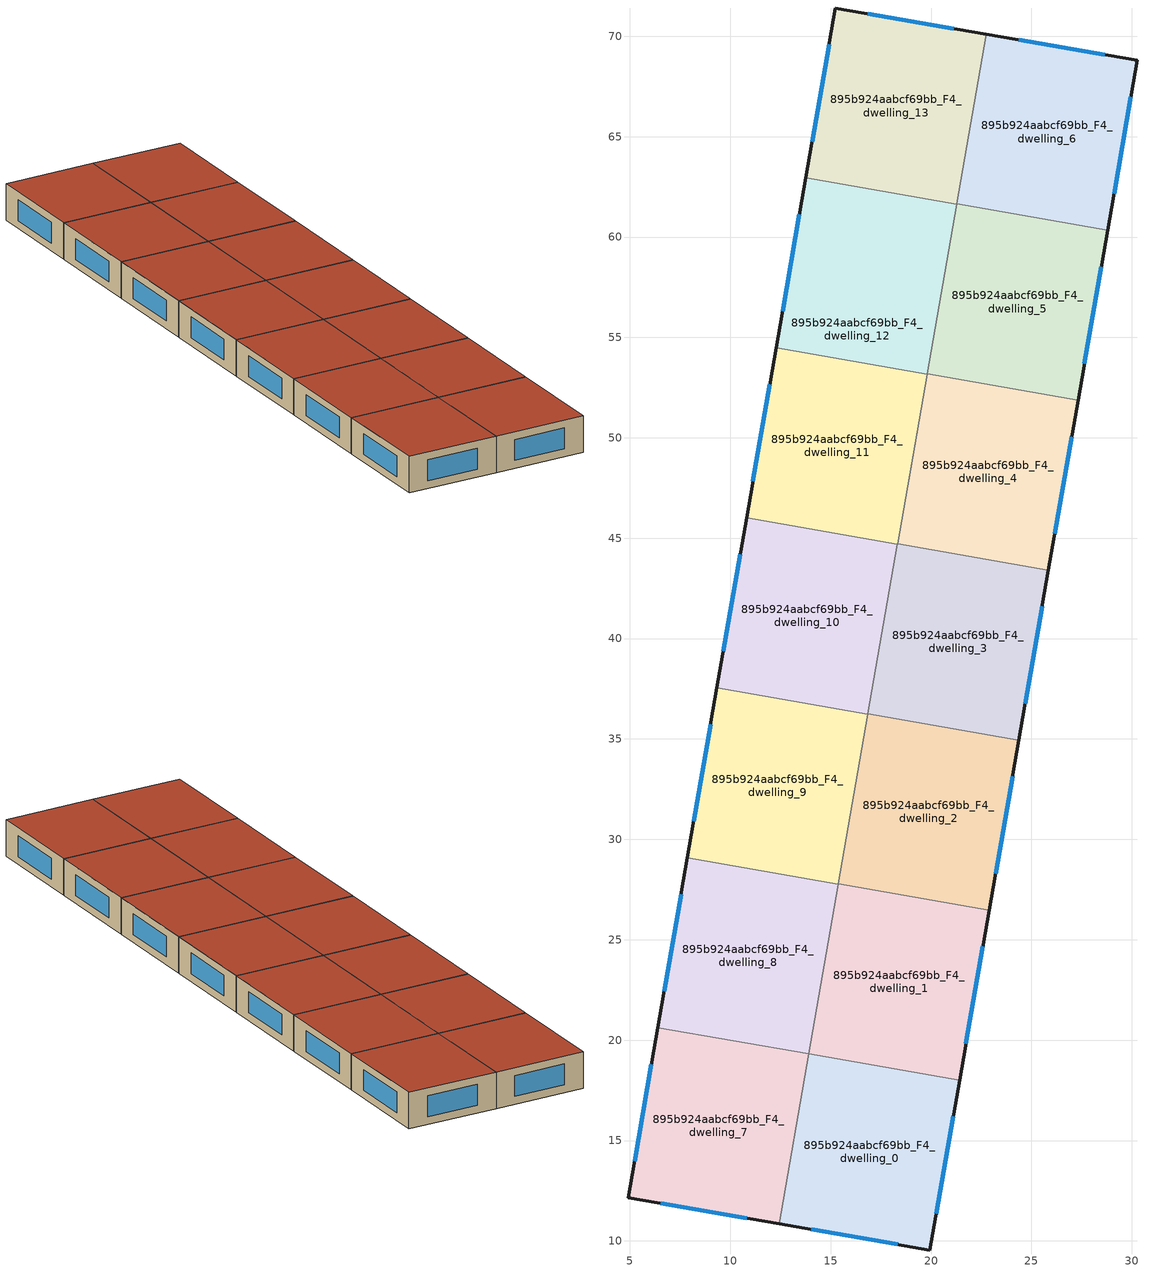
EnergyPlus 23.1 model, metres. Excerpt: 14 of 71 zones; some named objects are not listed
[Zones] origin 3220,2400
895b924aabcf69bb_F4_dwelling_0
 floor to 895b924aabcf69bb_F3_dwelling_0 (EU_floor_Construction): 21.42,18.01 19.95,9.55 12.43,10.85 13.91,19.32 z12
 wall outside (EU_wall_Construction): 12.43,10.85 19.95,9.55 21.42,18.01 z12:15
 wall to 895b924aabcf69bb_F4_dwelling_1 (EU_wall_Construction): 21.42,18.01 13.91,19.32 z12:15
 wall to 895b924aabcf69bb_F4_dwelling_7 (EU_wall_Construction): 13.91,19.31 12.43,10.85 z12:15
 wall to 895b924aabcf69bb_F4_dwelling_8 (EU_wall_Construction): 13.91,19.32 13.91,19.31 z12:15
 window (EU_Window_Construction): 20.26,11.36 21.1,16.2 / 14.04,10.57 18.34,9.83 z12.64:14.36
 roof outside (EU_roof_Construction): 19.95,9.55 21.42,18.01 13.91,19.32 12.43,10.85 z15
895b924aabcf69bb_F4_dwelling_1
 floor to 895b924aabcf69bb_F3_dwelling_1 (EU_floor_Construction): 22.9,26.48 21.42,18.01 13.91,19.32 15.38,27.79 z12
 wall outside (EU_wall_Construction): 21.42,18.01 22.9,26.48 z12:15
 wall to 895b924aabcf69bb_F4_dwelling_2 (EU_wall_Construction): 22.9,26.48 15.38,27.79 z12:15
 wall to 895b924aabcf69bb_F4_dwelling_8 (EU_wall_Construction): 15.38,27.78 13.91,19.32 z12:15
 wall to 895b924aabcf69bb_F4_dwelling_9 (EU_wall_Construction): 15.38,27.79 15.38,27.78 z12:15
 window (EU_Window_Construction): 21.74,19.83 22.58,24.67 z12.64:14.36
 roof outside (EU_roof_Construction): 21.42,18.01 22.9,26.48 15.38,27.79 13.91,19.32 z15
895b924aabcf69bb_F4_dwelling_10
 floor to 895b924aabcf69bb_F3_dwelling_10 (EU_floor_Construction): 18.33,44.71 16.85,36.24 9.34,37.55 10.81,46.01 z12
 wall outside (EU_wall_Construction): 10.81,46.01 9.34,37.55 z12:15
 wall to 895b924aabcf69bb_F4_dwelling_11 (EU_wall_Construction): 18.33,44.71 10.81,46.01 z12:15
 wall to 895b924aabcf69bb_F4_dwelling_9 (EU_wall_Construction): 9.34,37.55 16.85,36.24 z12:15
 wall to 895b924aabcf69bb_F4_dwelling_3 (EU_wall_Construction): 16.86,36.26 18.33,44.71 z12:15
 wall to 895b924aabcf69bb_F4_dwelling_2 (EU_wall_Construction): 16.85,36.24 16.86,36.26 z12:15
 window (EU_Window_Construction): 10.5,44.2 9.65,39.36 z12.64:14.36
 roof outside (EU_roof_Construction): 16.85,36.24 18.33,44.71 10.81,46.01 9.34,37.55 z15
895b924aabcf69bb_F4_dwelling_11
 floor to 895b924aabcf69bb_F3_dwelling_11 (EU_floor_Construction): 19.8,53.17 18.33,44.71 10.81,46.01 12.28,54.48 z12
 wall outside (EU_wall_Construction): 12.28,54.48 10.81,46.01 z12:15
 wall to 895b924aabcf69bb_F4_dwelling_12 (EU_wall_Construction): 19.8,53.17 12.28,54.48 z12:15
 wall to 895b924aabcf69bb_F4_dwelling_4 (EU_wall_Construction): 18.33,44.72 19.8,53.17 z12:15
 wall to 895b924aabcf69bb_F4_dwelling_3 (EU_wall_Construction): 18.33,44.71 18.33,44.72 z12:15
 window (EU_Window_Construction): 11.97,52.67 11.13,47.83 z12.64:14.36
 roof outside (EU_roof_Construction): 18.33,44.71 19.8,53.17 12.28,54.48 10.81,46.01 z15
895b924aabcf69bb_F4_dwelling_12
 floor to 895b924aabcf69bb_F3_dwelling_12 (EU_floor_Construction): 21.27,61.64 18.88,47.87 19.8,53.17 12.28,54.48 13.76,62.95 z12
 wall outside (EU_wall_Construction): 13.76,62.95 12.28,54.48 z12:15
 wall to 895b924aabcf69bb_F4_dwelling_13 (EU_wall_Construction): 21.27,61.64 13.76,62.95 z12:15
 wall to 895b924aabcf69bb_F4_dwelling_5 (EU_wall_Construction): 19.8,53.19 21.27,61.64 z12:15
 wall adiabatic (EU_wall_Construction): 19.8,53.17 18.88,47.87 19.8,53.17 z12:15
 wall to 895b924aabcf69bb_F4_dwelling_4 (EU_wall_Construction): 19.8,53.17 19.8,53.18 z12:15
 window (EU_Window_Construction): 13.44,61.13 12.6,56.29 z12.64:14.36
 roof outside (EU_roof_Construction): 18.88,47.87 21.27,61.64 13.76,62.95 12.28,54.48 19.8,53.17 z15
895b924aabcf69bb_F4_dwelling_13
 floor to 895b924aabcf69bb_F3_dwelling_13 (EU_floor_Construction): 22.75,70.11 21.27,61.64 13.76,62.95 15.23,71.41 z12
 wall outside (EU_wall_Construction): 22.75,70.11 15.23,71.41 13.76,62.95 z12:15
 wall to 895b924aabcf69bb_F4_dwelling_6 (EU_wall_Construction): 21.28,61.65 22.75,70.11 z12:15
 wall to 895b924aabcf69bb_F4_dwelling_5 (EU_wall_Construction): 21.27,61.64 21.28,61.65 z12:15
 window (EU_Window_Construction): 21.14,70.38 16.84,71.13 / 14.92,69.59 14.07,64.76 z12.64:14.36
 roof outside (EU_roof_Construction): 21.27,61.64 22.75,70.11 15.23,71.41 13.76,62.95 z15
895b924aabcf69bb_F4_dwelling_2
 floor to 895b924aabcf69bb_F3_dwelling_2 (EU_floor_Construction): 24.37,34.95 22.9,26.48 15.38,27.79 16.85,36.26 z12
 wall outside (EU_wall_Construction): 22.9,26.48 24.37,34.95 z12:15
 wall to 895b924aabcf69bb_F4_dwelling_3 (EU_wall_Construction): 24.37,34.95 16.85,36.26 z12:15
 wall to 895b924aabcf69bb_F4_dwelling_9 (EU_wall_Construction): 16.85,36.24 15.38,27.79 z12:15
 window (EU_Window_Construction): 23.21,28.29 24.05,33.13 z12.64:14.36
 roof outside (EU_roof_Construction): 22.9,26.48 24.37,34.95 16.85,36.26 15.38,27.79 z15
895b924aabcf69bb_F4_dwelling_3
 floor to 895b924aabcf69bb_F3_dwelling_3 (EU_floor_Construction): 25.85,43.41 24.37,34.95 16.85,36.26 18.33,44.72 z12
 wall outside (EU_wall_Construction): 24.37,34.95 25.85,43.41 z12:15
 wall to 895b924aabcf69bb_F4_dwelling_4 (EU_wall_Construction): 25.85,43.41 18.33,44.72 z12:15
 window (EU_Window_Construction): 24.69,36.76 25.53,41.6 z12.64:14.36
 roof outside (EU_roof_Construction): 24.37,34.95 25.85,43.41 18.33,44.72 16.85,36.26 z15
895b924aabcf69bb_F4_dwelling_4
 floor to 895b924aabcf69bb_F3_dwelling_4 (EU_floor_Construction): 27.32,51.88 25.85,43.41 18.33,44.72 19.8,53.18 z12
 wall outside (EU_wall_Construction): 25.85,43.41 27.32,51.88 z12:15
 wall to 895b924aabcf69bb_F4_dwelling_5 (EU_wall_Construction): 27.32,51.88 19.8,53.18 z12:15
 window (EU_Window_Construction): 26.16,45.22 27,50.06 z12.64:14.36
 roof outside (EU_roof_Construction): 25.85,43.41 27.32,51.88 19.8,53.18 18.33,44.72 z15
895b924aabcf69bb_F4_dwelling_5
 floor to 895b924aabcf69bb_F3_dwelling_5 (EU_floor_Construction): 28.79,60.34 27.32,51.88 19.8,53.18 21.28,61.65 z12
 wall outside (EU_wall_Construction): 27.32,51.88 28.79,60.34 z12:15
 wall to 895b924aabcf69bb_F4_dwelling_6 (EU_wall_Construction): 28.79,60.34 21.28,61.65 z12:15
 window (EU_Window_Construction): 27.64,53.69 28.48,58.53 z12.64:14.36
 roof outside (EU_roof_Construction): 27.32,51.88 28.79,60.34 21.28,61.65 19.8,53.18 z15
895b924aabcf69bb_F4_dwelling_6
 floor to 895b924aabcf69bb_F3_dwelling_6 (EU_floor_Construction): 30.27,68.8 28.79,60.34 21.28,61.65 22.75,70.11 z12
 wall outside (EU_wall_Construction): 28.79,60.34 30.27,68.8 22.75,70.11 z12:15
 window (EU_Window_Construction): 28.66,69.08 24.36,69.83 / 29.11,62.15 29.95,66.99 z12.64:14.36
 roof outside (EU_roof_Construction): 28.79,60.34 30.27,68.8 22.75,70.11 21.28,61.65 z15
895b924aabcf69bb_F4_dwelling_7
 floor to 895b924aabcf69bb_F3_dwelling_7 (EU_floor_Construction): 13.91,19.31 12.43,10.85 4.91,12.15 6.39,20.62 z12
 wall outside (EU_wall_Construction): 6.39,20.62 4.91,12.15 12.43,10.85 z12:15
 wall to 895b924aabcf69bb_F4_dwelling_8 (EU_wall_Construction): 13.91,19.31 6.39,20.62 z12:15
 window (EU_Window_Construction): 6.53,11.87 10.82,11.13 / 6.07,18.81 5.23,13.97 z12.64:14.36
 roof outside (EU_roof_Construction): 12.43,10.85 13.91,19.31 6.39,20.62 4.91,12.15 z15
895b924aabcf69bb_F4_dwelling_8
 floor to 895b924aabcf69bb_F3_dwelling_8 (EU_floor_Construction): 15.38,27.78 13.91,19.31 6.39,20.62 7.86,29.08 z12
 wall outside (EU_wall_Construction): 7.86,29.08 6.39,20.62 z12:15
 wall to 895b924aabcf69bb_F4_dwelling_9 (EU_wall_Construction): 15.38,27.78 7.86,29.08 z12:15
 window (EU_Window_Construction): 7.55,27.27 6.7,22.43 z12.64:14.36
 roof outside (EU_roof_Construction): 13.91,19.31 15.38,27.78 7.86,29.08 6.39,20.62 z15
895b924aabcf69bb_F4_dwelling_9
 floor to 895b924aabcf69bb_F3_dwelling_9 (EU_floor_Construction): 16.85,36.24 15.38,27.78 7.86,29.08 9.34,37.55 z12
 wall outside (EU_wall_Construction): 9.34,37.55 7.86,29.08 z12:15
 window (EU_Window_Construction): 9.02,35.74 8.18,30.9 z12.64:14.36
 roof outside (EU_roof_Construction): 15.38,27.78 16.85,36.24 9.34,37.55 7.86,29.08 z15
[Building]
EU S2 Campaign: North Axis=0; Terrain=City; Solar Distribution=FullExterior
[Site:Location]
Yerevan-Zvartnots.Intl.AP: Latitude=40.15; Longitude=44.383; Time Zone=4; Elevation=854
[SizingPeriod:WeatherFileDays]
AnnualSizingPeriod: Begin Month=1; Begin Day of Month=1; End Month=12; End Day of Month=31; Day of Week for Start Day=Monday; Use Weather File Daylight Saving Period=No; Use Weather File Rain and Snow Indicators=No
[MATERIAL]
EU_InternalMass_Material: Roughness=MediumRough; Thickness=0.1; Conductivity=1; Density=1800; Specific Heat=900; Thermal Absorptance=0.9; Solar Absorptance=0.7; Visible Absorptance=0.7
[MATERIAL:NOMASS] Roughness=MediumRough; Thermal Absorptance=0.9; Solar Absorptance=0.7; Visible Absorptance=0.7
Name | Thermal Resistance
EU_wall_NoMass | 1.05043
EU_roof_NoMass | 1.45357
EU_floor_NoMass | 0.478065
[WINDOWMATERIAL:SIMPLEGLAZINGSYSTEM]
EU_Window_SimpleGlazing: UFactor=2.5566; Solar Heat Gain Coefficient=0.75; Visible Transmittance=0.75
[CONSTRUCTION]
EU_wall_Construction: EU_wall_NoMass
EU_roof_Construction: EU_roof_NoMass
EU_floor_Construction: EU_floor_NoMass
EU_Window_Construction: EU_Window_SimpleGlazing
EU_InternalMass_Construction: EU_InternalMass_Material
[ZONE] Type=1; Multiplier=1; Ceiling Height=autocalculate; Floor Area=autocalculate; Part of Total Floor Area=Yes
Name | Volume
895b924aabcf69bb_F4_dwelling_0 | 196.635
895b924aabcf69bb_F4_dwelling_1 | 196.659
895b924aabcf69bb_F4_dwelling_10 | 196.644
895b924aabcf69bb_F4_dwelling_11 | 196.638
895b924aabcf69bb_F4_dwelling_12; 895b924aabcf69bb_F4_dwelling_7 | 196.641
895b924aabcf69bb_F4_dwelling_13 | 196.639
895b924aabcf69bb_F4_dwelling_2 | 196.667
895b924aabcf69bb_F4_dwelling_3 | 196.672
895b924aabcf69bb_F4_dwelling_4 | 196.66
895b924aabcf69bb_F4_dwelling_5 | 196.662
895b924aabcf69bb_F4_dwelling_6 | 196.642
895b924aabcf69bb_F4_dwelling_8 | 196.657
895b924aabcf69bb_F4_dwelling_9 | 196.68
[INTERNALMASS] Construction=EU_InternalMass_Construction
Name | Zone or ZoneList | Surface Area
895b924aabcf69bb_F4_dwelling_0_EU_InternalMass | 895b924aabcf69bb_F4_dwelling_0 | 65.545
895b924aabcf69bb_F4_dwelling_1_EU_InternalMass | 895b924aabcf69bb_F4_dwelling_1 | 65.553
895b924aabcf69bb_F4_dwelling_2_EU_InternalMass | 895b924aabcf69bb_F4_dwelling_2 | 65.5558
895b924aabcf69bb_F4_dwelling_3_EU_InternalMass | 895b924aabcf69bb_F4_dwelling_3 | 65.5573
895b924aabcf69bb_F4_dwelling_4_EU_InternalMass | 895b924aabcf69bb_F4_dwelling_4 | 65.5534
895b924aabcf69bb_F4_dwelling_5_EU_InternalMass | 895b924aabcf69bb_F4_dwelling_5 | 65.5543
895b924aabcf69bb_F4_dwelling_6_EU_InternalMass | 895b924aabcf69bb_F4_dwelling_6 | 65.5473
895b924aabcf69bb_F4_dwelling_7_EU_InternalMass | 895b924aabcf69bb_F4_dwelling_7 | 65.5471
895b924aabcf69bb_F4_dwelling_8_EU_InternalMass | 895b924aabcf69bb_F4_dwelling_8 | 65.5524
895b924aabcf69bb_F4_dwelling_9_EU_InternalMass | 895b924aabcf69bb_F4_dwelling_9 | 65.5599
895b924aabcf69bb_F4_dwelling_10_EU_InternalMass | 895b924aabcf69bb_F4_dwelling_10 | 65.5479
895b924aabcf69bb_F4_dwelling_11_EU_InternalMass | 895b924aabcf69bb_F4_dwelling_11 | 65.546
895b924aabcf69bb_F4_dwelling_12_EU_InternalMass | 895b924aabcf69bb_F4_dwelling_12 | 65.5475
895b924aabcf69bb_F4_dwelling_13_EU_InternalMass | 895b924aabcf69bb_F4_dwelling_13 | 65.5465
[OTHEREQUIPMENT] Fuel Type=Electricity; Design Level Calculation Method=Watts/Area; Power per Zone Floor Area=1; Fraction Latent=0; Fraction Radiant=0; Fraction Lost=0; Carbon Dioxide Generation Rate=0; EndUse Subcategory=EU_Step8_InternalGains
Name | Zone or ZoneList or Space or SpaceList | Schedule
EU_Step8_InternalGain_895b924aabcf69bb_F4_dwelling_0_f000 | 895b924aabcf69bb_F4_dwelling_0 | EU_Step8_GainSchedule_895b924aabcf69bb_F4_dwelling_0_f000
EU_Step8_InternalGain_895b924aabcf69bb_F4_dwelling_1_f000 | 895b924aabcf69bb_F4_dwelling_1 | EU_Step8_GainSchedule_895b924aabcf69bb_F4_dwelling_1_f000
EU_Step8_InternalGain_895b924aabcf69bb_F4_dwelling_2_f000 | 895b924aabcf69bb_F4_dwelling_2 | EU_Step8_GainSchedule_895b924aabcf69bb_F4_dwelling_2_f000
EU_Step8_InternalGain_895b924aabcf69bb_F4_dwelling_3_f000 | 895b924aabcf69bb_F4_dwelling_3 | EU_Step8_GainSchedule_895b924aabcf69bb_F4_dwelling_3_f000
EU_Step8_InternalGain_895b924aabcf69bb_F4_dwelling_4_f000 | 895b924aabcf69bb_F4_dwelling_4 | EU_Step8_GainSchedule_895b924aabcf69bb_F4_dwelling_4_f000
EU_Step8_InternalGain_895b924aabcf69bb_F4_dwelling_5_f000 | 895b924aabcf69bb_F4_dwelling_5 | EU_Step8_GainSchedule_895b924aabcf69bb_F4_dwelling_5_f000
EU_Step8_InternalGain_895b924aabcf69bb_F4_dwelling_6_f000 | 895b924aabcf69bb_F4_dwelling_6 | EU_Step8_GainSchedule_895b924aabcf69bb_F4_dwelling_6_f000
EU_Step8_InternalGain_895b924aabcf69bb_F4_dwelling_7_f000 | 895b924aabcf69bb_F4_dwelling_7 | EU_Step8_GainSchedule_895b924aabcf69bb_F4_dwelling_7_f000
EU_Step8_InternalGain_895b924aabcf69bb_F4_dwelling_8_f000 | 895b924aabcf69bb_F4_dwelling_8 | EU_Step8_GainSchedule_895b924aabcf69bb_F4_dwelling_8_f000
EU_Step8_InternalGain_895b924aabcf69bb_F4_dwelling_9_f000 | 895b924aabcf69bb_F4_dwelling_9 | EU_Step8_GainSchedule_895b924aabcf69bb_F4_dwelling_9_f000
EU_Step8_InternalGain_895b924aabcf69bb_F4_dwelling_10_f000 | 895b924aabcf69bb_F4_dwelling_10 | EU_Step8_GainSchedule_895b924aabcf69bb_F4_dwelling_10_f000
EU_Step8_InternalGain_895b924aabcf69bb_F4_dwelling_11_f000 | 895b924aabcf69bb_F4_dwelling_11 | EU_Step8_GainSchedule_895b924aabcf69bb_F4_dwelling_11_f000
EU_Step8_InternalGain_895b924aabcf69bb_F4_dwelling_12_f000 | 895b924aabcf69bb_F4_dwelling_12 | EU_Step8_GainSchedule_895b924aabcf69bb_F4_dwelling_12_f000
EU_Step8_InternalGain_895b924aabcf69bb_F4_dwelling_13_f000 | 895b924aabcf69bb_F4_dwelling_13 | EU_Step8_GainSchedule_895b924aabcf69bb_F4_dwelling_13_f000
[ZONEVENTILATION:DESIGNFLOWRATE] Schedule=EU_AlwaysOn; Design Flow Rate Calculation Method=AirChanges/Hour; Air Changes per Hour=0.557805; Ventilation Type=Natural; Fan Pressure Rise=0; Fan Total Efficiency=1; Constant Term Coefficient=1; Temperature Term Coefficient=0; Velocity Term Coefficient=0; Velocity Squared Term Coefficient=0; Minimum Indoor Temperature=-100; Maximum Indoor Temperature=100; Delta Temperature=-100; Minimum Outdoor Temperature=-100; Maximum Outdoor Temperature=100; Maximum Wind Speed=40
Name | Zone or ZoneList or Space or SpaceList
EU_ConstantAir_895b924aabcf69bb_F4_dwelling_0 | 895b924aabcf69bb_F4_dwelling_0
EU_ConstantAir_895b924aabcf69bb_F4_dwelling_1 | 895b924aabcf69bb_F4_dwelling_1
EU_ConstantAir_895b924aabcf69bb_F4_dwelling_2 | 895b924aabcf69bb_F4_dwelling_2
EU_ConstantAir_895b924aabcf69bb_F4_dwelling_3 | 895b924aabcf69bb_F4_dwelling_3
EU_ConstantAir_895b924aabcf69bb_F4_dwelling_4 | 895b924aabcf69bb_F4_dwelling_4
EU_ConstantAir_895b924aabcf69bb_F4_dwelling_5 | 895b924aabcf69bb_F4_dwelling_5
EU_ConstantAir_895b924aabcf69bb_F4_dwelling_6 | 895b924aabcf69bb_F4_dwelling_6
EU_ConstantAir_895b924aabcf69bb_F4_dwelling_7 | 895b924aabcf69bb_F4_dwelling_7
EU_ConstantAir_895b924aabcf69bb_F4_dwelling_8 | 895b924aabcf69bb_F4_dwelling_8
EU_ConstantAir_895b924aabcf69bb_F4_dwelling_9 | 895b924aabcf69bb_F4_dwelling_9
EU_ConstantAir_895b924aabcf69bb_F4_dwelling_10 | 895b924aabcf69bb_F4_dwelling_10
EU_ConstantAir_895b924aabcf69bb_F4_dwelling_11 | 895b924aabcf69bb_F4_dwelling_11
EU_ConstantAir_895b924aabcf69bb_F4_dwelling_12 | 895b924aabcf69bb_F4_dwelling_12
EU_ConstantAir_895b924aabcf69bb_F4_dwelling_13 | 895b924aabcf69bb_F4_dwelling_13
[HVACTEMPLATE:ZONE:IDEALLOADSAIRSYSTEM] System Availability Schedule=EU_AlwaysOn; Maximum Heating Supply Air Temperature=50; Minimum Cooling Supply Air Temperature=13; Maximum Heating Supply Air Humidity Ratio=0.0156; Minimum Cooling Supply Air Humidity Ratio=0.0077; Heating Limit=NoLimit; Cooling Limit=NoLimit; Heating Availability Schedule=EU_AlwaysOn; Cooling Availability Schedule=EU_CoolingOff; Dehumidification Control Type=ConstantSensibleHeatRatio; Cooling Sensible Heat Ratio=0.7; Dehumidification Setpoint=60; Humidification Control Type=None; Humidification Setpoint=30; Outdoor Air Method=None; Outdoor Air Flow Rate per Person=0.00944; Outdoor Air Flow Rate per Zone Floor Area=0; Outdoor Air Flow Rate per Zone=0; Demand Controlled Ventilation Type=None; Outdoor Air Economizer Type=NoEconomizer; Heat Recovery Type=None; Sensible Heat Recovery Effectiveness=0.7; Latent Heat Recovery Effectiveness=0.65
Name | Template Thermostat
895b924aabcf69bb_F4_dwelling_0 | EU_HeatOnly_895b924aabcf69bb_F4_dwelling_0
895b924aabcf69bb_F4_dwelling_1 | EU_HeatOnly_895b924aabcf69bb_F4_dwelling_1
895b924aabcf69bb_F4_dwelling_2 | EU_HeatOnly_895b924aabcf69bb_F4_dwelling_2
895b924aabcf69bb_F4_dwelling_3 | EU_HeatOnly_895b924aabcf69bb_F4_dwelling_3
895b924aabcf69bb_F4_dwelling_4 | EU_HeatOnly_895b924aabcf69bb_F4_dwelling_4
895b924aabcf69bb_F4_dwelling_5 | EU_HeatOnly_895b924aabcf69bb_F4_dwelling_5
895b924aabcf69bb_F4_dwelling_6 | EU_HeatOnly_895b924aabcf69bb_F4_dwelling_6
895b924aabcf69bb_F4_dwelling_7 | EU_HeatOnly_895b924aabcf69bb_F4_dwelling_7
895b924aabcf69bb_F4_dwelling_8 | EU_HeatOnly_895b924aabcf69bb_F4_dwelling_8
895b924aabcf69bb_F4_dwelling_9 | EU_HeatOnly_895b924aabcf69bb_F4_dwelling_9
895b924aabcf69bb_F4_dwelling_10 | EU_HeatOnly_895b924aabcf69bb_F4_dwelling_10
895b924aabcf69bb_F4_dwelling_11 | EU_HeatOnly_895b924aabcf69bb_F4_dwelling_11
895b924aabcf69bb_F4_dwelling_12 | EU_HeatOnly_895b924aabcf69bb_F4_dwelling_12
895b924aabcf69bb_F4_dwelling_13 | EU_HeatOnly_895b924aabcf69bb_F4_dwelling_13
[SIZING:ZONE] Zone Cooling Design Supply Air Temperature Input Method=SupplyAirTemperature; Zone Cooling Design Supply Air Temperature=13; Zone Heating Design Supply Air Temperature Input Method=SupplyAirTemperature; Zone Heating Design Supply Air Temperature=50; Zone Cooling Design Supply Air Humidity Ratio=0.008; Zone Heating Design Supply Air Humidity Ratio=0.008; Cooling Design Air Flow Method=DesignDay; Cooling Design Air Flow Rate=0; Cooling Minimum Air Flow per Zone Floor Area=0.000762; Cooling Minimum Air Flow=0; Cooling Minimum Air Flow Fraction=0.2; Heating Design Air Flow Method=DesignDay; Heating Design Air Flow Rate=0; Heating Maximum Air Flow per Zone Floor Area=0.002032; Heating Maximum Air Flow=0.141576; Heating Maximum Air Flow Fraction=0.3; Account for Dedicated Outdoor Air System=No; Dedicated Outdoor Air System Control Strategy=NeutralSupplyAir; Dedicated Outdoor Air Low Setpoint Temperature for Design=autosize; Dedicated Outdoor Air High Setpoint Temperature for Design=autosize; Zone Load Sizing Method=Sensible Load Only No Latent Load; Zone Latent Cooling Design Supply Air Humidity Ratio Input Method=HumidityRatioDifference; Zone Cooling Design Supply Air Humidity Ratio Difference=0.005; Zone Latent Heating Design Supply Air Humidity Ratio Input Method=HumidityRatioDifference; Zone Humidification Design Supply Air Humidity Ratio Difference=0.005
895b924aabcf69bb_F4_dwelling_0; 895b924aabcf69bb_F4_dwelling_1; 895b924aabcf69bb_F4_dwelling_2; 895b924aabcf69bb_F4_dwelling_3; 895b924aabcf69bb_F4_dwelling_4; 895b924aabcf69bb_F4_dwelling_5; 895b924aabcf69bb_F4_dwelling_6; 895b924aabcf69bb_F4_dwelling_7; 895b924aabcf69bb_F4_dwelling_8; 895b924aabcf69bb_F4_dwelling_9; 895b924aabcf69bb_F4_dwelling_10; 895b924aabcf69bb_F4_dwelling_11; 895b924aabcf69bb_F4_dwelling_12; 895b924aabcf69bb_F4_dwelling_13
[SCHEDULE:CONSTANT]
Name | Hourly Value
EU_AlwaysOn | 1
EU_CoolingOff | 0
[SCHEDULE:FILE] Column Number=1; Rows to Skip at Top=0; Number of Hours of Data=8760; Column Separator=Comma; Interpolate to Timestep=No; Minutes per Item=60; Adjust Schedule for Daylight Savings=Yes
Name | File
EU_Step8_GainSchedule_895b924aabcf69bb_F4_dwelling_0_f000 | ../../schedules/895b924aabcf69bb/895b924aabcf69bb_F4_dwelling_0_f000_gain.csv
EU_Step8_GainSchedule_895b924aabcf69bb_F4_dwelling_1_f000 | ../../schedules/895b924aabcf69bb/895b924aabcf69bb_F4_dwelling_1_f000_gain.csv
EU_Step8_GainSchedule_895b924aabcf69bb_F4_dwelling_2_f000 | ../../schedules/895b924aabcf69bb/895b924aabcf69bb_F4_dwelling_2_f000_gain.csv
EU_Step8_GainSchedule_895b924aabcf69bb_F4_dwelling_3_f000 | ../../schedules/895b924aabcf69bb/895b924aabcf69bb_F4_dwelling_3_f000_gain.csv
EU_Step8_GainSchedule_895b924aabcf69bb_F4_dwelling_4_f000 | ../../schedules/895b924aabcf69bb/895b924aabcf69bb_F4_dwelling_4_f000_gain.csv
EU_Step8_GainSchedule_895b924aabcf69bb_F4_dwelling_5_f000 | ../../schedules/895b924aabcf69bb/895b924aabcf69bb_F4_dwelling_5_f000_gain.csv
EU_Step8_GainSchedule_895b924aabcf69bb_F4_dwelling_6_f000 | ../../schedules/895b924aabcf69bb/895b924aabcf69bb_F4_dwelling_6_f000_gain.csv
EU_Step8_GainSchedule_895b924aabcf69bb_F4_dwelling_7_f000 | ../../schedules/895b924aabcf69bb/895b924aabcf69bb_F4_dwelling_7_f000_gain.csv
EU_Step8_GainSchedule_895b924aabcf69bb_F4_dwelling_8_f000 | ../../schedules/895b924aabcf69bb/895b924aabcf69bb_F4_dwelling_8_f000_gain.csv
EU_Step8_GainSchedule_895b924aabcf69bb_F4_dwelling_9_f000 | ../../schedules/895b924aabcf69bb/895b924aabcf69bb_F4_dwelling_9_f000_gain.csv
EU_Step8_GainSchedule_895b924aabcf69bb_F4_dwelling_10_f000 | ../../schedules/895b924aabcf69bb/895b924aabcf69bb_F4_dwelling_10_f000_gain.csv
EU_Step8_GainSchedule_895b924aabcf69bb_F4_dwelling_11_f000 | ../../schedules/895b924aabcf69bb/895b924aabcf69bb_F4_dwelling_11_f000_gain.csv
EU_Step8_GainSchedule_895b924aabcf69bb_F4_dwelling_12_f000 | ../../schedules/895b924aabcf69bb/895b924aabcf69bb_F4_dwelling_12_f000_gain.csv
EU_Step8_GainSchedule_895b924aabcf69bb_F4_dwelling_13_f000 | ../../schedules/895b924aabcf69bb/895b924aabcf69bb_F4_dwelling_13_f000_gain.csv
